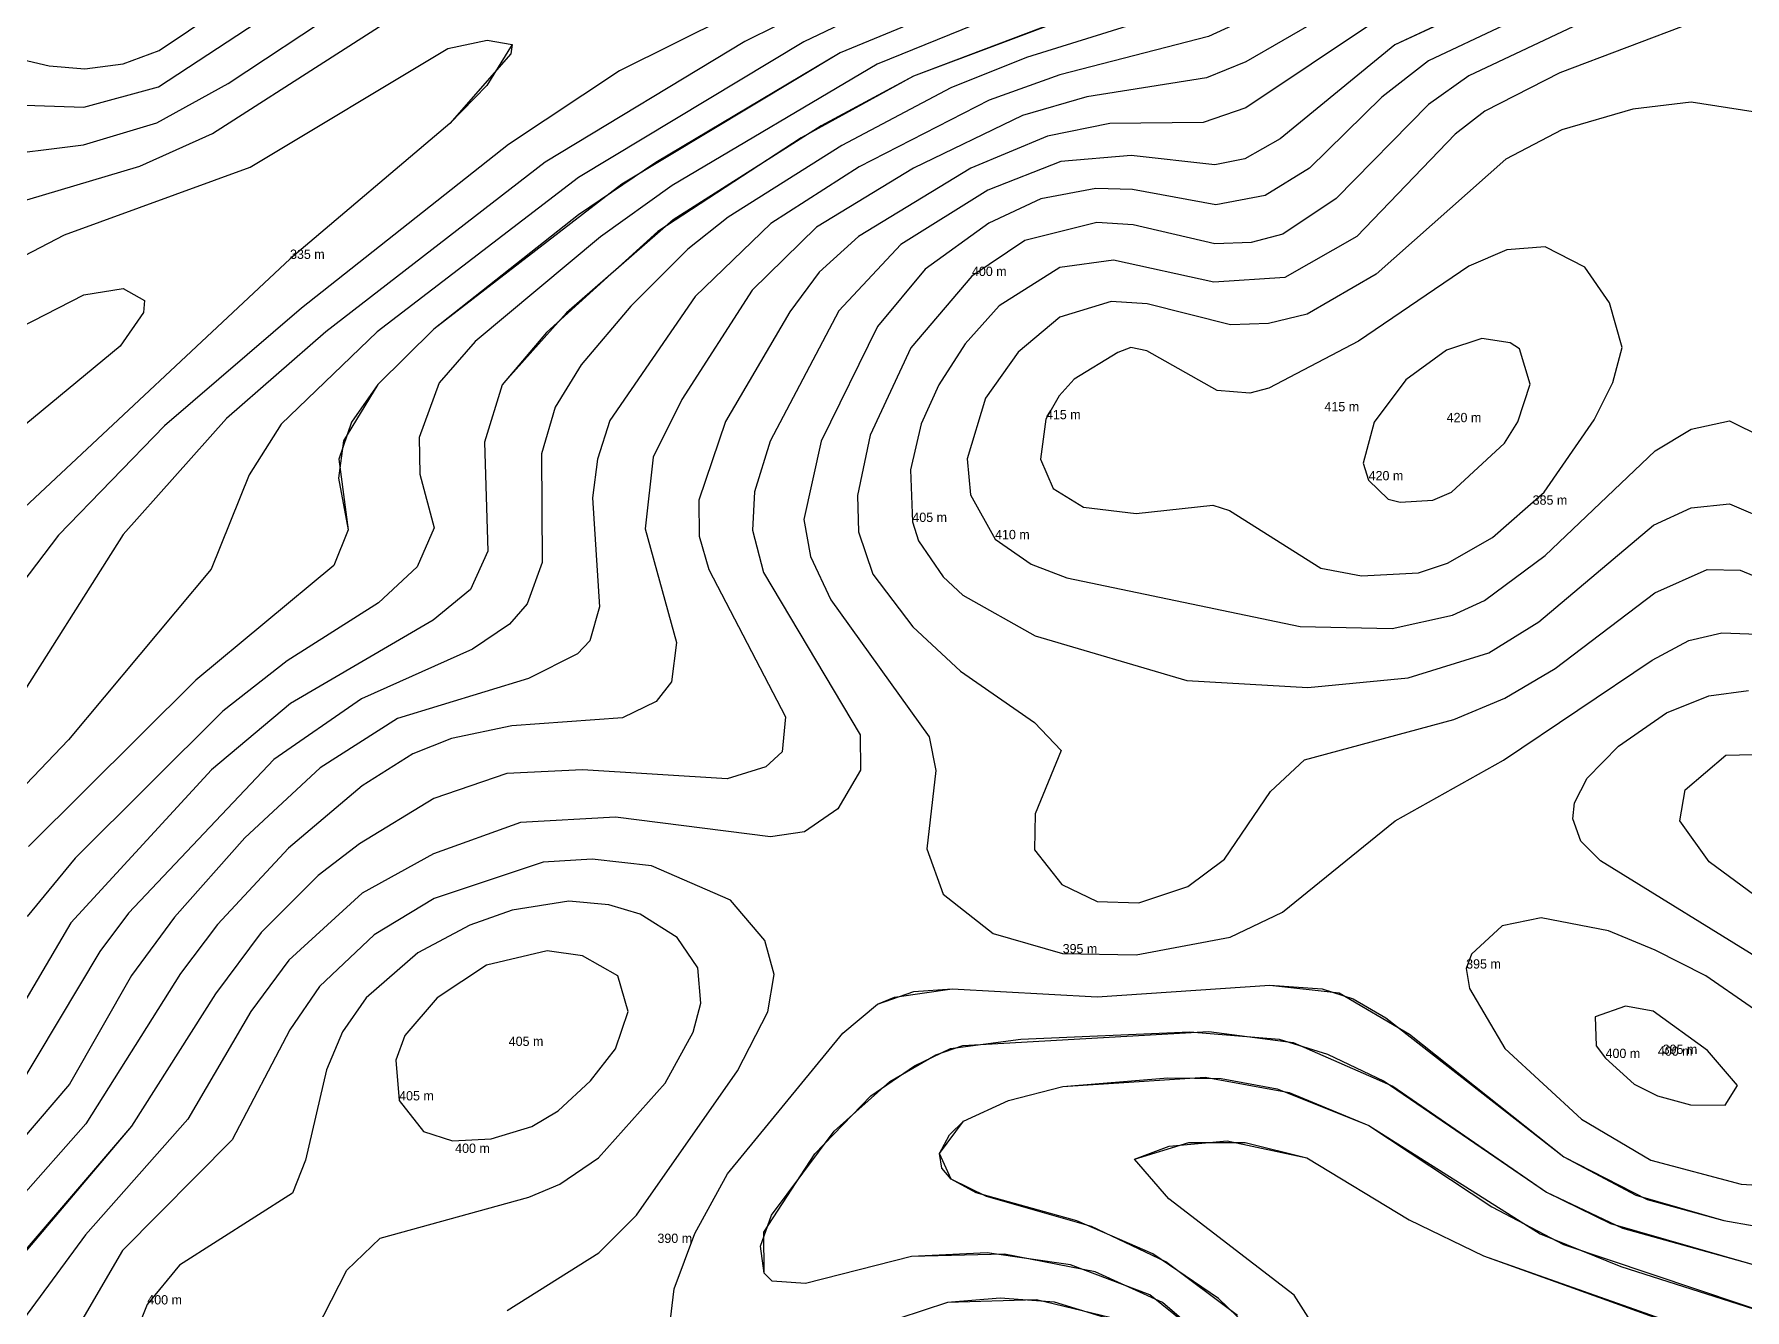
# Model space of a CAD drawing. Extents: x 104.5102 to 104.5281, y 28.4555 to 28.4663.
# Drawn here: x 104.514462 to 104.518291, y 28.45722 to 28.460076 of the extents above; entities that cross this region are included whole.
import ezdxf

# ---------------------------------------------------------------- set-up
doc = ezdxf.new("R2010")
doc.units = 0
doc.header["$MEASUREMENT"] = 0
for name, color, linetype in [('Contour_Line_Intermediate', 7, 'Continuous'), ('Contour_Line_Major', 7, 'Continuous'), ('Contour_Line_Minor', 7, 'Continuous'), ('FeatureAttribs', 7, 'Continuous'), ('Iso-height_Area', 7, 'Continuous')]:
    doc.layers.add(name, color=color, linetype=linetype)

# ---------------------------------------------------------------- blocks, each defined once
blk = doc.blocks.new('FEATURE')

msp = doc.modelspace()

# ---------------------------------------------------------------- linework, layer by layer
at = {"layer": 'Contour_Line_Intermediate', "color": 36, "true_color": 0x804000}
for points in [[(104.517672, 28.4603387, 375), (104.5170907, 28.4600711, 375), (104.5167577, 28.4599858, 375), (104.5165995, 28.4599288, 375), (104.5163091, 28.4597791, 375), (104.516111, 28.4596528, 375), (104.5159417, 28.459489, 375), (104.5157509, 28.4592116, 375), (104.515723, 28.4591252, 375), (104.5157122, 28.459038, 375), (104.5157279, 28.4587941, 375), (104.5157058, 28.4587181, 375), (104.5156787, 28.4586892, 375), (104.5155684, 28.4586338, 375), (104.5152752, 28.4585445, 375), (104.5151025, 28.4584338, 375), (104.5149336, 28.4582771, 375), (104.514776, 28.4580995, 375), (104.5146801, 28.4579689, 375), (104.5145411, 28.4577254, 375), (104.5142512, 28.4573863, 375)], [(104.5173464, 28.4571521, 375), (104.5172825, 28.4572527, 375), (104.5170019, 28.4574691, 375), (104.5169248, 28.4575578, 375), (104.5170024, 28.4575863, 375), (104.5171325, 28.4575986, 375), (104.5173106, 28.4575606, 375), (104.5175399, 28.457422, 375), (104.5177061, 28.4573408, 375), (104.5183064, 28.4571255, 375)]]:
    msp.add_polyline3d(points, dxfattribs=at)
at = {"layer": 'Contour_Line_Major', "color": 36, "true_color": 0x804000}
for points in [[(104.5142869, 28.4599226, 350), (104.5145737, 28.4599128, 350), (104.5147402, 28.4599587, 350), (104.5153575, 28.4603641, 350)], [(104.518297, 28.4602781, 400), (104.5176734, 28.4599832, 400), (104.5175829, 28.4599187, 400), (104.5173767, 28.4597083, 400), (104.5172574, 28.4596286, 400), (104.5171862, 28.4596101, 400), (104.5171046, 28.4596073, 400), (104.516922, 28.4596495, 400), (104.5168405, 28.4596546, 400), (104.5166793, 28.4596148, 400), (104.5165613, 28.459535, 400), (104.5164244, 28.4593741, 400), (104.5163333, 28.4591785, 400), (104.5163052, 28.4590436, 400), (104.5163074, 28.4589619, 400), (104.5163391, 28.4588671, 400), (104.5164287, 28.4587493, 400), (104.5165358, 28.4586505, 400), (104.5167011, 28.458535, 400), (104.5167606, 28.4584725, 400), (104.5167027, 28.4583309, 400), (104.5167016, 28.4582503, 400), (104.5167622, 28.4581728, 400), (104.5168414, 28.4581348, 400), (104.5169346, 28.4581315, 400), (104.5170444, 28.4581677, 400), (104.5171263, 28.458229, 400), (104.5172295, 28.4583808, 400), (104.5173057, 28.4584515, 400), (104.5176399, 28.458542, 400), (104.5177537, 28.4585899, 400), (104.5178665, 28.4586561, 400), (104.5180899, 28.4588258, 400), (104.5182073, 28.458878, 400), (104.5182808, 28.4588766, 400), (104.5183727, 28.4588386, 400)], [(104.5163464, 28.460136, 350), (104.5161846, 28.4600591, 350), (104.5156804, 28.4597552, 350), (104.5152296, 28.4594103, 350), (104.5150153, 28.4592036, 350), (104.5149436, 28.4590895, 350), (104.5148581, 28.4588788, 350), (104.5145391, 28.4584964, 350), (104.514301, 28.4582479, 350)], [(104.5159546, 28.4579066, 400), (104.5159474, 28.4579857, 400), (104.5159013, 28.4580541, 400), (104.5158184, 28.458106, 400), (104.5157484, 28.4581268, 400), (104.5156587, 28.4581351, 400), (104.5155323, 28.4581152, 400), (104.5154371, 28.4580814, 400), (104.5153213, 28.4580196, 400), (104.5152051, 28.4579191, 400), (104.5151525, 28.4578429, 400), (104.5151166, 28.4577576, 400), (104.5150698, 28.4575551, 400), (104.5150401, 28.4574811, 400), (104.5147875, 28.4573199, 400), (104.5147154, 28.4572322, 400), (104.514683, 28.4571522, 400)], [(104.5150764, 28.4571414, 400), (104.5151619, 28.4573093, 400), (104.5152366, 28.4573805, 400), (104.5155696, 28.4574722, 400), (104.515639, 28.4575019, 400), (104.5157256, 28.4575606, 400), (104.5158745, 28.4577279, 400), (104.5159372, 28.4578417, 400), (104.5159546, 28.4579066, 400)], [(104.5182749, 28.4577228, 400), (104.5182075, 28.4578009, 400), (104.5180863, 28.4578887, 400), (104.5180245, 28.4579, 400), (104.5179566, 28.4578766, 400), (104.5179582, 28.4578115, 400), (104.5179795, 28.457784, 400), (104.5180434, 28.4577255, 400), (104.5180956, 28.4576992, 400), (104.5181699, 28.4576792, 400), (104.5182472, 28.4576782, 400), (104.5182749, 28.4577228, 400)]]:
    msp.add_polyline3d(points, dxfattribs=at)
at = {"layer": 'Contour_Line_Minor', "color": 36, "true_color": 0x804000}
for points in [[(104.5142756, 28.460057, 355), (104.5144961, 28.4600053, 355), (104.5145759, 28.4599991, 355), (104.5146616, 28.4600098, 355), (104.5147417, 28.4600402, 355), (104.5153264, 28.4604326, 355), (104.5162674, 28.4609708, 355), (104.5165121, 28.461065, 355), (104.5169318, 28.4611582, 355), (104.5175056, 28.4614317, 355), (104.517841, 28.4616241, 355), (104.5184922, 28.4620819, 355), (104.5190388, 28.4624188, 355), (104.5197371, 28.4627568, 355), (104.5199047, 28.4628107, 355), (104.5201405, 28.4628506, 355), (104.5202301, 28.4628828, 355), (104.5205623, 28.4630932, 355), (104.5207729, 28.463246, 355), (104.5208944, 28.4633108, 355), (104.5219723, 28.4637242, 355)], [(104.5173391, 28.4604773, 355), (104.5162665, 28.4600348, 355), (104.5157776, 28.4597403, 355), (104.515357, 28.459416, 355), (104.5152314, 28.4592922, 355), (104.5151549, 28.4591661, 355), (104.5151435, 28.459082, 355), (104.5151649, 28.4589665, 355), (104.5151326, 28.4588866, 355), (104.5148241, 28.4586304, 355), (104.5144496, 28.4582577, 355)], [(104.5174233, 28.4604457, 360), (104.5163492, 28.4600093, 360), (104.51589, 28.4597375, 360), (104.5157299, 28.4596226, 360), (104.5154495, 28.459388, 360), (104.515369, 28.4592955, 360), (104.515324, 28.4591735, 360), (104.5153256, 28.4590915, 360), (104.5153578, 28.458971, 360), (104.5153198, 28.4588835, 360), (104.5152327, 28.4588034, 360), (104.5150282, 28.4586731, 360), (104.5148842, 28.4585604, 360), (104.514554, 28.4582315, 360), (104.5144464, 28.4581009, 360)], [(104.514356, 28.4598017, 345), (104.5145727, 28.4598287, 345), (104.5147365, 28.4598782, 345), (104.5148967, 28.4599664, 345), (104.5153936, 28.4602952, 345)], [(104.5162635, 28.4602389, 340), (104.5157727, 28.4599946, 340), (104.5155238, 28.4598298, 340), (104.5150605, 28.4594627, 340), (104.5147536, 28.4591997, 340), (104.5145164, 28.4589547, 340), (104.5139018, 28.4581447, 340)], [(104.5170877, 28.4602317, 365), (104.5164302, 28.4599823, 365), (104.516224, 28.459871, 365), (104.5158927, 28.459661, 365), (104.5156541, 28.4594525, 365), (104.5155097, 28.4592911, 365), (104.5154702, 28.4591627, 365), (104.5154774, 28.4589189, 365), (104.5154385, 28.4588332, 365), (104.5153553, 28.4587646, 365), (104.5150357, 28.4585779, 365), (104.5148591, 28.4584292, 365), (104.5145441, 28.4580864, 365), (104.514358, 28.4577702, 365)], [(104.5178685, 28.4602215, 390), (104.5175077, 28.4600525, 390), (104.5172509, 28.4598418, 390), (104.5171723, 28.4597975, 390), (104.5171046, 28.4597838, 390), (104.516918, 28.4598045, 390), (104.5167602, 28.4597911, 390), (104.5165967, 28.4597269, 390), (104.5164024, 28.4596054, 390), (104.5162634, 28.4594571, 390), (104.5161097, 28.4591649, 390), (104.5160746, 28.4590519, 390), (104.51607, 28.4589662, 390), (104.5160947, 28.4588709, 390), (104.5163111, 28.458508, 390), (104.5163121, 28.4584286, 390), (104.5162607, 28.4583419, 390), (104.5161868, 28.4582907, 390), (104.5161104, 28.4582794, 390), (104.5157634, 28.4583236, 390), (104.515551, 28.4583113, 390), (104.5153562, 28.4582415, 390), (104.5151965, 28.4581532, 390), (104.5150324, 28.4580029, 390), (104.5149473, 28.4578884, 390), (104.5148059, 28.4576473, 390), (104.5145768, 28.4573883, 390), (104.5144012, 28.4571483, 390)], [(104.5162703, 28.460168, 345), (104.516053, 28.46006, 345), (104.5156062, 28.4597901, 345), (104.5151151, 28.45941, 345), (104.514893, 28.4592157, 345), (104.5146617, 28.4589559, 345), (104.5144057, 28.4585517, 345)], [(104.5144108, 28.4596949, 340), (104.5146987, 28.4597811, 340), (104.5148616, 28.4598543, 340), (104.5153971, 28.4601979, 340)], [(104.5179189, 28.4601761, 395), (104.5175829, 28.4600168, 395), (104.5174788, 28.4599355, 395), (104.5173168, 28.4597766, 395), (104.5172177, 28.4597156, 395), (104.517107, 28.4596946, 395), (104.5169207, 28.4597285, 395), (104.5168382, 28.4597313, 395), (104.5167151, 28.4597075, 395), (104.5165992, 28.4596532, 395), (104.5164565, 28.4595506, 395), (104.5163499, 28.4594216, 395), (104.5162236, 28.459165, 395), (104.5161851, 28.4589901, 395), (104.5161996, 28.4589069, 395), (104.5162457, 28.4588102, 395), (104.5164654, 28.4585032, 395), (104.5164803, 28.4584281, 395), (104.51646, 28.4582525, 395), (104.5164967, 28.4581512, 395), (104.5166091, 28.458063, 395), (104.5167643, 28.4580184, 395), (104.5169287, 28.4580147, 395), (104.5171393, 28.4580544, 395), (104.5172565, 28.4581107, 395), (104.5175083, 28.4583154, 395), (104.5177507, 28.4584508, 395), (104.5180838, 28.4586751, 395), (104.5181657, 28.4587189, 395), (104.5182398, 28.4587362, 395), (104.51832, 28.4587334, 395)], [(104.5174229, 28.4601585, 380), (104.5171741, 28.4600145, 380), (104.5170861, 28.4599784, 380), (104.5168186, 28.4599359, 380), (104.5166746, 28.4598945, 380), (104.5164307, 28.4597765, 380), (104.5162134, 28.459644, 380), (104.5160694, 28.4595033, 380), (104.5159118, 28.4592584, 380), (104.5158474, 28.4591296, 380), (104.51583, 28.458969, 380), (104.5158999, 28.4587143, 380), (104.5158886, 28.4586266, 380), (104.5158547, 28.4585821, 380), (104.5157791, 28.4585458, 380), (104.5155316, 28.4585277, 380), (104.5153961, 28.4584993, 380), (104.5153095, 28.4584654, 380), (104.5151961, 28.4583935, 380), (104.5150317, 28.4582541, 380), (104.5148723, 28.458083, 380), (104.5147897, 28.4579735, 380), (104.5145778, 28.4576367, 380), (104.5142742, 28.4572935, 380)], [(104.5170433, 28.4601365, 370), (104.5166832, 28.460024, 370), (104.516514, 28.4599566, 370), (104.5162697, 28.4598273, 370), (104.5160158, 28.4596667, 370), (104.515925, 28.4595951, 370), (104.5157978, 28.4594677, 370), (104.5156868, 28.4593359, 370), (104.515628, 28.4592414, 370), (104.5155975, 28.4591368, 370), (104.5155994, 28.4588938, 370), (104.515566, 28.4588009, 370), (104.5155263, 28.4587552, 370), (104.5154436, 28.4586995, 370), (104.515195, 28.4585882, 370), (104.5149989, 28.4584526, 370), (104.5146731, 28.4581084, 370), (104.514609, 28.4580224, 370), (104.5144228, 28.4577103, 370)], [(104.5174668, 28.4601073, 385), (104.5171745, 28.4599112, 385), (104.5170787, 28.4598788, 385), (104.5168702, 28.4598764, 385), (104.5167302, 28.4598479, 385), (104.5165591, 28.4597766, 385), (104.5163075, 28.4596232, 385), (104.516219, 28.4595437, 385), (104.5161537, 28.4594545, 385), (104.5160096, 28.4592091, 385), (104.5159497, 28.4590331, 385), (104.5159508, 28.4589523, 385), (104.5159722, 28.4588776, 385), (104.516144, 28.458548, 385), (104.5161367, 28.4584699, 385), (104.5161002, 28.4584359, 385), (104.5160131, 28.4584088, 385), (104.5156895, 28.458429, 385), (104.5155205, 28.4584213, 385), (104.515357, 28.4583654, 385), (104.5151906, 28.4582636, 385), (104.5150981, 28.4581929, 385), (104.5149703, 28.4580653, 385), (104.5148681, 28.4579279, 385), (104.5146801, 28.4576317, 385), (104.5143292, 28.4572234, 385)], [(104.5181774, 28.4601031, 405), (104.5178773, 28.4599897, 405), (104.5177092, 28.4599044, 405), (104.5176431, 28.4598529, 405), (104.5174225, 28.4596235, 405), (104.5172614, 28.459532, 405), (104.5171026, 28.4595213, 405), (104.5168784, 28.4595701, 405), (104.5167577, 28.4595542, 405), (104.5166224, 28.4594685, 405), (104.5165459, 28.4593834, 405), (104.5164869, 28.4592913, 405), (104.5164479, 28.4592039, 405), (104.5164237, 28.4591008, 405), (104.5164279, 28.4589843, 405), (104.5164418, 28.4589423, 405), (104.5164965, 28.4588611, 405), (104.5165407, 28.4588206, 405), (104.5167026, 28.458729, 405), (104.517042, 28.4586295, 405), (104.5173132, 28.4586137, 405), (104.5175375, 28.458635, 405), (104.5177179, 28.4586915, 405), (104.5178305, 28.458761, 405), (104.5180868, 28.4589773, 405), (104.5181711, 28.4590159, 405), (104.518257, 28.4590248, 405), (104.518355, 28.4589832, 405)], [(104.5143671, 28.4595431, 335), (104.5145302, 28.4596274, 335), (104.5149455, 28.4597787, 335), (104.5153879, 28.4600443, 335), (104.5154761, 28.4600631, 335), (104.5155324, 28.460053, 335), (104.5154753, 28.4599615, 335), (104.5153926, 28.4598761, 335), (104.5150349, 28.4595733, 335), (104.5144402, 28.4590169, 335)], [(104.5184823, 28.4598756, 410), (104.5181713, 28.4599241, 410), (104.5180409, 28.4599089, 410), (104.5178817, 28.459862, 410), (104.517756, 28.4597967, 410), (104.5174657, 28.4595389, 410), (104.5173117, 28.4594493, 410), (104.5172252, 28.4594285, 410), (104.5171402, 28.459426, 410), (104.5169537, 28.4594729, 410), (104.5168732, 28.4594776, 410), (104.5167578, 28.4594427, 410), (104.5166647, 28.4593648, 410), (104.5165915, 28.4592615, 410), (104.5165506, 28.4591253, 410), (104.5165583, 28.459045, 410), (104.516613, 28.4589457, 410), (104.5166937, 28.4588896, 410), (104.5167734, 28.4588593, 410), (104.5172956, 28.4587499, 410), (104.5175017, 28.4587458, 410), (104.5176372, 28.4587759, 410), (104.5177086, 28.4588082, 410), (104.5178446, 28.4589089, 410), (104.5180906, 28.4591434, 410), (104.5181712, 28.459192, 410), (104.5182567, 28.4592104, 410), (104.5183305, 28.4591739, 410)], [(104.5180166, 28.4593751, 415), (104.5179881, 28.4594747, 415), (104.5179331, 28.4595548, 415), (104.517844, 28.4596004, 415), (104.5177585, 28.4595935, 415), (104.5176738, 28.4595571, 415), (104.5174263, 28.4593894, 415), (104.517226, 28.4592837, 415), (104.5171834, 28.4592725, 415), (104.5171099, 28.4592786, 415), (104.5169528, 28.4593678, 415), (104.5169171, 28.4593749, 415), (104.5168875, 28.4593638, 415), (104.51679, 28.4593042, 415), (104.5167562, 28.4592666, 415), (104.516727, 28.4592144, 415), (104.5167145, 28.4591247, 415), (104.5167428, 28.4590594, 415), (104.5168112, 28.4590177, 415), (104.5169285, 28.4590034, 415), (104.5171001, 28.459022, 415), (104.5171377, 28.4590102, 415), (104.5173424, 28.458881, 415), (104.517433, 28.4588639, 415), (104.5175606, 28.4588705, 415), (104.5176255, 28.4588921, 415), (104.5177264, 28.4589497, 415), (104.5178418, 28.4590513, 415), (104.5179541, 28.459213, 415), (104.5179957, 28.4592963, 415), (104.5180166, 28.4593751, 415)], [(104.5144021, 28.4594048, 330), (104.5145732, 28.4594932, 330), (104.5146615, 28.4595067, 330), (104.5147094, 28.45948, 330), (104.5147071, 28.459453, 330), (104.5146549, 28.4593781, 330), (104.5143824, 28.4591536, 330)], [(104.5178105, 28.4592925, 420), (104.5177869, 28.459372, 420), (104.517766, 28.4593854, 420), (104.5177028, 28.4593951, 420), (104.5176236, 28.4593689, 420), (104.5175328, 28.4593022, 420), (104.5174614, 28.4592081, 420), (104.5174371, 28.4591161, 420), (104.5174492, 28.4590776, 420), (104.5174927, 28.4590355, 420), (104.5175195, 28.4590285, 420), (104.5175928, 28.4590332, 420), (104.517635, 28.4590512, 420), (104.5177533, 28.4591609, 420), (104.5177832, 28.4592084, 420), (104.5178105, 28.4592925, 420)], [(104.5183521, 28.4579881, 390), (104.5179679, 28.4582258, 390), (104.5179245, 28.4582693, 390), (104.5179062, 28.4583198, 390), (104.5179101, 28.4583557, 390), (104.5179387, 28.4584109, 390), (104.5180088, 28.4584823, 390), (104.5181158, 28.4585572, 390), (104.5182109, 28.4585951, 390), (104.5182994, 28.458607, 390)], [(104.5188552, 28.4577485, 385), (104.5182112, 28.4582231, 385), (104.5181459, 28.4583153, 385), (104.5181574, 28.4583842, 385), (104.5182489, 28.4584621, 385), (104.5183705, 28.4584652, 385)], [(104.5161188, 28.4579707, 395), (104.5160977, 28.4580474, 395), (104.5160209, 28.4581377, 395), (104.5158442, 28.4582141, 395), (104.5157111, 28.4582292, 395), (104.5156015, 28.4582224, 395), (104.5153574, 28.4581413, 395), (104.5152234, 28.4580598, 395), (104.5151006, 28.4579438, 395), (104.5150342, 28.4578474, 395), (104.5149057, 28.4576008, 395), (104.5146598, 28.4573533, 395), (104.5145582, 28.4571788, 395)], [(104.5186889, 28.4575576, 395), (104.51863, 28.4576425, 395), (104.5184024, 28.4578307, 395), (104.5182037, 28.4579682, 395), (104.5180909, 28.4580256, 395), (104.5179861, 28.4580685, 395), (104.5178357, 28.4580976, 395), (104.5177478, 28.45808, 395), (104.5176794, 28.4580165, 395), (104.5176675, 28.4579843, 395), (104.5176746, 28.45794, 395), (104.5177537, 28.4578056, 395), (104.517926, 28.4576468, 395), (104.5180807, 28.4575556, 395), (104.5182827, 28.4575014, 395), (104.5184867, 28.4574889, 395), (104.5186168, 28.4575088, 395), (104.5186889, 28.4575576, 395)], [(104.5157917, 28.4578881, 405), (104.5157685, 28.4579683, 405), (104.5156892, 28.4580127, 405), (104.5156105, 28.4580237, 405), (104.515475, 28.4579921, 405), (104.515364, 28.4579186, 405), (104.5152922, 28.4578347, 405), (104.5152715, 28.4577793, 405), (104.5152791, 28.4576891, 405), (104.515334, 28.4576196, 405), (104.5153987, 28.4575983, 405), (104.5154848, 28.457603, 405), (104.5155759, 28.4576309, 405), (104.5156352, 28.4576659, 405), (104.5157072, 28.4577329, 405), (104.5157632, 28.4578044, 405), (104.5157917, 28.4578881, 405)], [(104.5155207, 28.4572188, 395), (104.5157259, 28.4573482, 395), (104.5158101, 28.4574322, 395), (104.5160365, 28.4577554, 395), (104.5161047, 28.4578876, 395), (104.5161188, 28.4579707, 395)], [(104.5158842, 28.4571801, 390), (104.515895, 28.4572674, 390), (104.5159411, 28.4573912, 390), (104.516014, 28.4575248, 390), (104.5162725, 28.4578396, 390), (104.5163496, 28.4579046, 390), (104.5163881, 28.4579206, 390), (104.5165169, 28.4579391, 390), (104.5168414, 28.457921, 390), (104.5172277, 28.4579468, 390), (104.5173449, 28.4579386, 390), (104.5174149, 28.4579168, 390), (104.5174879, 28.4578743, 390), (104.5178861, 28.4575626, 390), (104.5180726, 28.4574676, 390), (104.5182446, 28.4574202, 390), (104.5185839, 28.4573608, 390)], [(104.5170938, 28.4571457, 385), (104.5169876, 28.4572366, 385), (104.5168374, 28.4573055, 385), (104.516634, 28.4573448, 385), (104.5164256, 28.4573399, 385), (104.5161885, 28.4572795, 385), (104.5161138, 28.4572847, 385), (104.516096, 28.457302, 385), (104.5160953, 28.4573944, 385), (104.5162095, 28.4575698, 385), (104.5163349, 28.4576996, 385), (104.5164327, 28.4577669, 385), (104.5165136, 28.4578051, 385), (104.5166708, 28.4578266, 385), (104.5170488, 28.4578425, 385), (104.5172491, 28.4578265, 385), (104.5173569, 28.4577926, 385), (104.5174838, 28.457732, 385), (104.5178472, 28.457484, 385), (104.5180178, 28.4574028, 385), (104.5183938, 28.4572982, 385)], [(104.5171555, 28.4572076, 380), (104.5169954, 28.4573279, 380), (104.5168289, 28.4574071, 380), (104.5165939, 28.4574738, 380), (104.5165145, 28.4575127, 380), (104.5164886, 28.4575699, 380), (104.5165108, 28.4576122, 380), (104.516542, 28.4576424, 380), (104.5166429, 28.4576887, 380), (104.5167649, 28.4577199, 380), (104.5169999, 28.4577398, 380), (104.5171189, 28.4577385, 380), (104.5172442, 28.4577152, 380), (104.5174498, 28.457633, 380), (104.5178333, 28.4573903, 380), (104.5180134, 28.4573171, 380), (104.5183806, 28.4571997, 380)], [(104.5168917, 28.4571976, 390), (104.5167056, 28.4572424, 390), (104.5165067, 28.4572364, 390), (104.5163974, 28.4572011, 390)]]:
    msp.add_polyline3d(points, dxfattribs=at)
at = {"layer": 'Iso-height_Area', "color": 3, "true_color": 0x07fe00}
for points in [[(104.5142756, 28.460057, 355), (104.5144961, 28.4600053, 355), (104.5145759, 28.4599991, 355), (104.5146616, 28.4600098, 355), (104.5147417, 28.4600402, 355), (104.5153264, 28.4604326, 355), (104.5162674, 28.4609708, 355), (104.5165121, 28.461065, 355), (104.5169318, 28.4611582, 355), (104.5175056, 28.4614317, 355), (104.517841, 28.4616241, 355), (104.5184922, 28.4620819, 355), (104.5190388, 28.4624188, 355), (104.5197371, 28.4627568, 355), (104.5199047, 28.4628107, 355), (104.5201405, 28.4628506, 355), (104.5202301, 28.4628828, 355), (104.5205623, 28.4630932, 355), (104.5207729, 28.463246, 355), (104.5208944, 28.4633108, 355), (104.5219723, 28.4637242, 355)], [(104.5173391, 28.4604773, 355), (104.5162665, 28.4600348, 355), (104.5158536, 28.4597891, 355), (104.5156809, 28.4596723, 355), (104.515357, 28.459416, 355), (104.5152314, 28.4592922, 355), (104.5151728, 28.4592076, 355), (104.5151445, 28.4591249, 355), (104.5151649, 28.4589665, 355), (104.5151326, 28.4588866, 355), (104.5148241, 28.4586304, 355), (104.5144496, 28.4582577, 355)]]:
    msp.add_polyline3d(points, dxfattribs=at)
at = {"layer": 'Iso-height_Area', "color": 80, "true_color": 0x22fe00}
msp.add_polyline3d([(104.5174233, 28.4604457, 360), (104.5163492, 28.4600093, 360), (104.51589, 28.4597375, 360), (104.5157299, 28.4596226, 360), (104.5154495, 28.459388, 360), (104.515369, 28.4592955, 360), (104.515324, 28.4591735, 360), (104.5153256, 28.4590915, 360), (104.5153578, 28.458971, 360), (104.5153198, 28.4588835, 360), (104.5152327, 28.4588034, 360), (104.5150282, 28.4586731, 360), (104.5148842, 28.4585604, 360), (104.514554, 28.4582315, 360), (104.5144464, 28.4581009, 360)], dxfattribs=at)
at = {"layer": 'Iso-height_Area', "color": 100, "true_color": 0x00fe23}
for points in [[(104.5142869, 28.4599226, 350), (104.5145737, 28.4599128, 350), (104.5147402, 28.4599587, 350), (104.5153575, 28.4603641, 350)], [(104.5163464, 28.460136, 350), (104.5161846, 28.4600591, 350), (104.5156804, 28.4597552, 350), (104.5152296, 28.4594103, 350), (104.5150153, 28.4592036, 350), (104.5149436, 28.4590895, 350), (104.5148581, 28.4588788, 350), (104.5145391, 28.4584964, 350), (104.514301, 28.4582479, 350)]]:
    msp.add_polyline3d(points, dxfattribs=at)
at = {"layer": 'Iso-height_Area', "color": 70, "true_color": 0x72fe00}
for points in [[(104.517672, 28.4603387, 375), (104.5170907, 28.4600711, 375), (104.5167577, 28.4599858, 375), (104.5165995, 28.4599288, 375), (104.5163091, 28.4597791, 375), (104.516111, 28.4596528, 375), (104.5159417, 28.459489, 375), (104.5157509, 28.4592116, 375), (104.515723, 28.4591252, 375), (104.5157122, 28.459038, 375), (104.5157279, 28.4587941, 375), (104.5157058, 28.4587181, 375), (104.5156787, 28.4586892, 375), (104.5155684, 28.4586338, 375), (104.5152752, 28.4585445, 375), (104.5151025, 28.4584338, 375), (104.5149336, 28.4582771, 375), (104.514776, 28.4580995, 375), (104.5146801, 28.4579689, 375), (104.5145411, 28.4577254, 375), (104.5142512, 28.4573863, 375)], [(104.5173464, 28.4571521, 375), (104.5172825, 28.4572527, 375), (104.5170019, 28.4574691, 375), (104.5169248, 28.4575578, 375), (104.5170467, 28.4575947, 375), (104.517173, 28.4575951, 375), (104.5173106, 28.4575606, 375), (104.5175399, 28.457422, 375), (104.5177061, 28.4573408, 375), (104.5182784, 28.4571391, 375)]]:
    msp.add_polyline3d(points, dxfattribs=at)
at = {"layer": 'Iso-height_Area', "color": 100, "true_color": 0x00fe58}
for points in [[(104.514356, 28.4598017, 345), (104.5145727, 28.4598287, 345), (104.5147365, 28.4598782, 345), (104.5148967, 28.4599664, 345), (104.5153936, 28.4602952, 345)], [(104.5162703, 28.460168, 345), (104.516053, 28.46006, 345), (104.5156062, 28.4597901, 345), (104.5151151, 28.45941, 345), (104.514893, 28.4592157, 345), (104.5146617, 28.4589559, 345), (104.5144057, 28.4585517, 345)]]:
    msp.add_polyline3d(points, dxfattribs=at)
at = {"layer": 'Iso-height_Area', "color": 2, "true_color": 0xf8fe00}
for points in [[(104.518297, 28.4602781, 400), (104.5176734, 28.4599832, 400), (104.5175829, 28.4599187, 400), (104.5173767, 28.4597083, 400), (104.5172574, 28.4596286, 400), (104.5171862, 28.4596101, 400), (104.5171046, 28.4596073, 400), (104.516922, 28.4596495, 400), (104.5168405, 28.4596546, 400), (104.5166793, 28.4596148, 400), (104.5165613, 28.459535, 400), (104.5164244, 28.4593741, 400), (104.5163333, 28.4591785, 400), (104.5163052, 28.4590436, 400), (104.5163074, 28.4589619, 400), (104.5163391, 28.4588671, 400), (104.5164287, 28.4587493, 400), (104.5165358, 28.4586505, 400), (104.5167011, 28.458535, 400), (104.5167606, 28.4584725, 400), (104.5167027, 28.4583309, 400), (104.5167016, 28.4582503, 400), (104.5167622, 28.4581728, 400), (104.5168414, 28.4581348, 400), (104.5169346, 28.4581315, 400), (104.5170444, 28.4581677, 400), (104.5171263, 28.458229, 400), (104.5172295, 28.4583808, 400), (104.5173057, 28.4584515, 400), (104.5176399, 28.458542, 400), (104.5177537, 28.4585899, 400), (104.5178665, 28.4586561, 400), (104.5180899, 28.4588258, 400), (104.5182073, 28.458878, 400), (104.5182808, 28.4588766, 400), (104.5183727, 28.4588386, 400)], [(104.5150764, 28.4571414, 400), (104.5151619, 28.4573093, 400), (104.5152366, 28.4573805, 400), (104.5155696, 28.4574722, 400), (104.515639, 28.4575019, 400), (104.5157256, 28.4575606, 400), (104.5158745, 28.4577279, 400), (104.5159372, 28.4578417, 400), (104.5159546, 28.4579066, 400), (104.5159546, 28.4579066, 400), (104.5159474, 28.4579857, 400), (104.5159013, 28.4580541, 400), (104.5158184, 28.458106, 400), (104.5157484, 28.4581268, 400), (104.5156587, 28.4581351, 400), (104.5155323, 28.4581152, 400), (104.5154371, 28.4580814, 400), (104.5153213, 28.4580196, 400), (104.5152051, 28.4579191, 400), (104.5151525, 28.4578429, 400), (104.5151166, 28.4577576, 400), (104.5150698, 28.4575551, 400), (104.5150401, 28.4574811, 400), (104.5147875, 28.4573199, 400), (104.5147154, 28.4572322, 400), (104.514683, 28.4571522, 400)]]:
    msp.add_polyline3d(points, dxfattribs=at)
at = {"layer": 'Iso-height_Area', "color": 110, "true_color": 0x00fe8e}
for points in [[(104.5162635, 28.4602389, 340), (104.5157727, 28.4599946, 340), (104.5155238, 28.4598298, 340), (104.5150605, 28.4594627, 340), (104.5147536, 28.4591997, 340), (104.5145164, 28.4589547, 340), (104.5139018, 28.4581447, 340)], [(104.5144108, 28.4596949, 340), (104.5146987, 28.4597811, 340), (104.5148616, 28.4598543, 340), (104.5153971, 28.4601979, 340)]]:
    msp.add_polyline3d(points, dxfattribs=at)
at = {"layer": 'Iso-height_Area', "color": 80, "true_color": 0x3dfe00}
msp.add_polyline3d([(104.5170102, 28.4602005, 365), (104.5164302, 28.4599823, 365), (104.5161793, 28.4598441, 365), (104.5158578, 28.4596345, 365), (104.5156093, 28.4594086, 365), (104.5155097, 28.4592911, 365), (104.5154702, 28.4591627, 365), (104.5154774, 28.4589189, 365), (104.5154385, 28.4588332, 365), (104.5153553, 28.4587646, 365), (104.5150357, 28.4585779, 365), (104.5148591, 28.4584292, 365), (104.5145441, 28.4580864, 365), (104.514358, 28.4577702, 365)], dxfattribs=at)
at = {"layer": 'Iso-height_Area', "color": 60, "true_color": 0xc2fe00}
for points in [[(104.5178362, 28.4602045, 390), (104.5175077, 28.4600525, 390), (104.5172509, 28.4598418, 390), (104.5171723, 28.4597975, 390), (104.5171046, 28.4597838, 390), (104.516918, 28.4598045, 390), (104.5167602, 28.4597911, 390), (104.5165967, 28.4597269, 390), (104.5164024, 28.4596054, 390), (104.5162634, 28.4594571, 390), (104.5161097, 28.4591649, 390), (104.5160746, 28.4590519, 390), (104.51607, 28.4589662, 390), (104.5160947, 28.4588709, 390), (104.5163111, 28.458508, 390), (104.5163121, 28.4584286, 390), (104.5162607, 28.4583419, 390), (104.5161868, 28.4582907, 390), (104.5161104, 28.4582794, 390), (104.5157634, 28.4583236, 390), (104.515551, 28.4583113, 390), (104.5153562, 28.4582415, 390), (104.5151965, 28.4581532, 390), (104.5150324, 28.4580029, 390), (104.5149473, 28.4578884, 390), (104.5148059, 28.4576473, 390), (104.5145768, 28.4573883, 390), (104.5144012, 28.4571483, 390)], [(104.5183521, 28.4579881, 390), (104.5179679, 28.4582258, 390), (104.5179245, 28.4582693, 390), (104.5179062, 28.4583198, 390), (104.5179101, 28.4583557, 390), (104.5179387, 28.4584109, 390), (104.5180088, 28.4584823, 390), (104.5181158, 28.4585572, 390), (104.5182109, 28.4585951, 390), (104.5182994, 28.458607, 390)], [(104.5158842, 28.4571801, 390), (104.515895, 28.4572674, 390), (104.5159411, 28.4573912, 390), (104.516014, 28.4575248, 390), (104.5162725, 28.4578396, 390), (104.5163496, 28.4579046, 390), (104.516431, 28.4579329, 390), (104.5165169, 28.4579391, 390), (104.5168414, 28.457921, 390), (104.5172277, 28.4579468, 390), (104.5173831, 28.45793, 390), (104.5175403, 28.4578372, 390), (104.5178861, 28.4575626, 390), (104.5180476, 28.4574771, 390), (104.5182446, 28.4574202, 390), (104.5185839, 28.4573608, 390)], [(104.5169235, 28.4571831, 390), (104.5167462, 28.4572375, 390), (104.5166246, 28.4572465, 390), (104.5165067, 28.4572364, 390), (104.5163974, 28.4572011, 390)]]:
    msp.add_polyline3d(points, dxfattribs=at)
at = {"layer": 'Iso-height_Area', "color": 60, "true_color": 0xddfe00}
for points in [[(104.5179189, 28.4601761, 395), (104.5175829, 28.4600168, 395), (104.5174788, 28.4599355, 395), (104.5173168, 28.4597766, 395), (104.5172177, 28.4597156, 395), (104.517107, 28.4596946, 395), (104.5169207, 28.4597285, 395), (104.5168382, 28.4597313, 395), (104.5167151, 28.4597075, 395), (104.5165992, 28.4596532, 395), (104.5164565, 28.4595506, 395), (104.5163499, 28.4594216, 395), (104.5162236, 28.459165, 395), (104.5161851, 28.4589901, 395), (104.5161996, 28.4589069, 395), (104.5162457, 28.4588102, 395), (104.5164654, 28.4585032, 395), (104.5164803, 28.4584281, 395), (104.51646, 28.4582525, 395), (104.5164967, 28.4581512, 395), (104.5166091, 28.458063, 395), (104.5167643, 28.4580184, 395), (104.5169287, 28.4580147, 395), (104.5171393, 28.4580544, 395), (104.5172565, 28.4581107, 395), (104.5175083, 28.4583154, 395), (104.5177507, 28.4584508, 395), (104.5180838, 28.4586751, 395), (104.5181657, 28.4587189, 395), (104.5182398, 28.4587362, 395), (104.51832, 28.4587334, 395)], [(104.5155207, 28.4572188, 395), (104.5157259, 28.4573482, 395), (104.5158101, 28.4574322, 395), (104.5160365, 28.4577554, 395), (104.5161047, 28.4578876, 395), (104.5161188, 28.4579707, 395), (104.5161188, 28.4579707, 395), (104.5160977, 28.4580474, 395), (104.5160209, 28.4581377, 395), (104.5158442, 28.4582141, 395), (104.5157111, 28.4582292, 395), (104.5156015, 28.4582224, 395), (104.5153574, 28.4581413, 395), (104.5152234, 28.4580598, 395), (104.5151006, 28.4579438, 395), (104.5150342, 28.4578474, 395), (104.5149057, 28.4576008, 395), (104.5146598, 28.4573533, 395), (104.5145582, 28.4571788, 395)]]:
    msp.add_polyline3d(points, dxfattribs=at)
at = {"layer": 'Iso-height_Area', "color": 70, "true_color": 0x8dfe00}
for points in [[(104.5174229, 28.4601585, 380), (104.5171741, 28.4600145, 380), (104.5170861, 28.4599784, 380), (104.5168186, 28.4599359, 380), (104.5166746, 28.4598945, 380), (104.5164307, 28.4597765, 380), (104.5162134, 28.459644, 380), (104.5160694, 28.4595033, 380), (104.5159118, 28.4592584, 380), (104.5158474, 28.4591296, 380), (104.51583, 28.458969, 380), (104.5158999, 28.4587143, 380), (104.5158886, 28.4586266, 380), (104.5158547, 28.4585821, 380), (104.5157791, 28.4585458, 380), (104.5155316, 28.4585277, 380), (104.5153961, 28.4584993, 380), (104.5153095, 28.4584654, 380), (104.5151961, 28.4583935, 380), (104.5150317, 28.4582541, 380), (104.5148723, 28.458083, 380), (104.5147897, 28.4579735, 380), (104.5145778, 28.4576367, 380), (104.5142742, 28.4572935, 380)], [(104.5171958, 28.4571659, 380), (104.5171128, 28.4572458, 380), (104.5169665, 28.4573454, 380), (104.5167962, 28.4574196, 380), (104.516571, 28.4574821, 380), (104.5165145, 28.4575127, 380), (104.5164942, 28.4575376, 380), (104.5164886, 28.4575699, 380), (104.516542, 28.4576424, 380), (104.5166429, 28.4576887, 380), (104.5167649, 28.4577199, 380), (104.5170834, 28.4577408, 380), (104.517271, 28.4577071, 380), (104.5174498, 28.457633, 380), (104.5177246, 28.4574509, 380), (104.517885, 28.4573664, 380), (104.5183806, 28.4571997, 380)]]:
    msp.add_polyline3d(points, dxfattribs=at)
at = {"layer": 'Iso-height_Area', "color": 80, "true_color": 0x57fe00}
msp.add_polyline3d([(104.5170433, 28.4601365, 370), (104.5166832, 28.460024, 370), (104.516514, 28.4599566, 370), (104.5162697, 28.4598273, 370), (104.5160158, 28.4596667, 370), (104.515925, 28.4595951, 370), (104.5157978, 28.4594677, 370), (104.5156868, 28.4593359, 370), (104.515628, 28.4592414, 370), (104.5155975, 28.4591368, 370), (104.5155994, 28.4588938, 370), (104.515566, 28.4588009, 370), (104.5155263, 28.4587552, 370), (104.5154436, 28.4586995, 370), (104.515195, 28.4585882, 370), (104.5149989, 28.4584526, 370), (104.5146731, 28.4581084, 370), (104.514609, 28.4580224, 370), (104.5144228, 28.4577103, 370)], dxfattribs=at)
at = {"layer": 'Iso-height_Area', "color": 60, "true_color": 0xa8fe00}
for points in [[(104.5174668, 28.4601073, 385), (104.5171745, 28.4599112, 385), (104.5170787, 28.4598788, 385), (104.5168702, 28.4598764, 385), (104.5167302, 28.4598479, 385), (104.5165591, 28.4597766, 385), (104.5163075, 28.4596232, 385), (104.516219, 28.4595437, 385), (104.5161537, 28.4594545, 385), (104.5160096, 28.4592091, 385), (104.5159497, 28.4590331, 385), (104.5159508, 28.4589523, 385), (104.5159722, 28.4588776, 385), (104.516144, 28.458548, 385), (104.5161367, 28.4584699, 385), (104.5161002, 28.4584359, 385), (104.5160131, 28.4584088, 385), (104.5156895, 28.458429, 385), (104.5155205, 28.4584213, 385), (104.515357, 28.4583654, 385), (104.5151906, 28.4582636, 385), (104.5150981, 28.4581929, 385), (104.5149703, 28.4580653, 385), (104.5148681, 28.4579279, 385), (104.5146801, 28.4576317, 385), (104.5143692, 28.457264, 385)], [(104.5188552, 28.4577485, 385), (104.5182112, 28.4582231, 385), (104.5181459, 28.4583153, 385), (104.5181574, 28.4583842, 385), (104.5182489, 28.4584621, 385), (104.5183705, 28.4584652, 385)], [(104.5170938, 28.4571457, 385), (104.5169597, 28.4572537, 385), (104.516782, 28.4573209, 385), (104.5165951, 28.4573476, 385), (104.5164256, 28.4573399, 385), (104.5161885, 28.4572795, 385), (104.5161138, 28.4572847, 385), (104.516096, 28.457302, 385), (104.5160883, 28.4573626, 385), (104.5161127, 28.4574322, 385), (104.5162529, 28.4576203, 385), (104.5163777, 28.4577311, 385), (104.5164802, 28.4577912, 385), (104.516541, 28.4578118, 385), (104.5170914, 28.4578433, 385), (104.5172801, 28.4578189, 385), (104.5175033, 28.457721, 385), (104.5178472, 28.457484, 385), (104.5179905, 28.4574133, 385), (104.5184239, 28.4572888, 385)]]:
    msp.add_polyline3d(points, dxfattribs=at)
at = {"layer": 'Iso-height_Area', "color": 2, "true_color": 0xfef400}
msp.add_polyline3d([(104.5181774, 28.4601031, 405), (104.5178773, 28.4599897, 405), (104.5177092, 28.4599044, 405), (104.5176431, 28.4598529, 405), (104.5174225, 28.4596235, 405), (104.5172614, 28.459532, 405), (104.5171026, 28.4595213, 405), (104.5168784, 28.4595701, 405), (104.5167577, 28.4595542, 405), (104.5166224, 28.4594685, 405), (104.5165459, 28.4593834, 405), (104.5164869, 28.4592913, 405), (104.5164479, 28.4592039, 405), (104.5164237, 28.4591008, 405), (104.5164279, 28.4589843, 405), (104.5164418, 28.4589423, 405), (104.5164965, 28.4588611, 405), (104.5165407, 28.4588206, 405), (104.5167026, 28.458729, 405), (104.517042, 28.4586295, 405), (104.5173132, 28.4586137, 405), (104.5175375, 28.458635, 405), (104.5177179, 28.4586915, 405), (104.5178305, 28.458761, 405), (104.5180868, 28.4589773, 405), (104.5181711, 28.4590159, 405), (104.518257, 28.4590248, 405), (104.518355, 28.4589832, 405)], dxfattribs=at)
at = {"layer": 'Iso-height_Area', "color": 120, "true_color": 0x00fec3}
msp.add_polyline3d([(104.5143671, 28.4595431, 335), (104.5145302, 28.4596274, 335), (104.5149455, 28.4597787, 335), (104.5153879, 28.4600443, 335), (104.5154761, 28.4600631, 335), (104.5155324, 28.460053, 335), (104.515529, 28.4600325, 335), (104.5153926, 28.4598761, 335), (104.5150349, 28.4595733, 335), (104.5144402, 28.4590169, 335)], dxfattribs=at)
at = {"layer": 'Iso-height_Area', "color": 2, "true_color": 0xfee700}
msp.add_polyline3d([(104.5184823, 28.4598756, 410), (104.5181713, 28.4599241, 410), (104.5180409, 28.4599089, 410), (104.5178817, 28.459862, 410), (104.517756, 28.4597967, 410), (104.5174657, 28.4595389, 410), (104.5173117, 28.4594493, 410), (104.5172252, 28.4594285, 410), (104.5171402, 28.459426, 410), (104.5169537, 28.4594729, 410), (104.5168732, 28.4594776, 410), (104.5167578, 28.4594427, 410), (104.5166647, 28.4593648, 410), (104.5165915, 28.4592615, 410), (104.5165506, 28.4591253, 410), (104.5165583, 28.459045, 410), (104.516613, 28.4589457, 410), (104.5166937, 28.4588896, 410), (104.5167734, 28.4588593, 410), (104.5172956, 28.4587499, 410), (104.5175017, 28.4587458, 410), (104.5176372, 28.4587759, 410), (104.5177086, 28.4588082, 410), (104.5178446, 28.4589089, 410), (104.5180906, 28.4591434, 410), (104.5181712, 28.459192, 410), (104.5182567, 28.4592104, 410), (104.5183305, 28.4591739, 410)], dxfattribs=at)
at = {"layer": 'Iso-height_Area', "color": 40, "true_color": 0xfeda00}
msp.add_polyline3d([(104.5180166, 28.4593751, 415), (104.5179881, 28.4594747, 415), (104.5179331, 28.4595548, 415), (104.517844, 28.4596004, 415), (104.5177585, 28.4595935, 415), (104.5176738, 28.4595571, 415), (104.5174263, 28.4593894, 415), (104.517226, 28.4592837, 415), (104.5171834, 28.4592725, 415), (104.5171099, 28.4592786, 415), (104.5169528, 28.4593678, 415), (104.5169171, 28.4593749, 415), (104.5168875, 28.4593638, 415), (104.51679, 28.4593042, 415), (104.5167562, 28.4592666, 415), (104.516727, 28.4592144, 415), (104.5167145, 28.4591247, 415), (104.5167428, 28.4590594, 415), (104.5168112, 28.4590177, 415), (104.5169285, 28.4590034, 415), (104.5171001, 28.459022, 415), (104.5171377, 28.4590102, 415), (104.5173424, 28.458881, 415), (104.517433, 28.4588639, 415), (104.5175606, 28.4588705, 415), (104.5176255, 28.4588921, 415), (104.5177264, 28.4589497, 415), (104.5178418, 28.4590513, 415), (104.5179541, 28.459213, 415), (104.5179957, 28.4592963, 415), (104.5180166, 28.4593751, 415)], close=True, dxfattribs=at)
at = {"layer": 'Iso-height_Area', "color": 4, "true_color": 0x00fef9}
msp.add_polyline3d([(104.5144021, 28.4594048, 330), (104.5145732, 28.4594932, 330), (104.5146615, 28.4595067, 330), (104.5147094, 28.45948, 330), (104.5147071, 28.459453, 330), (104.5146549, 28.4593781, 330), (104.5143824, 28.4591536, 330)], dxfattribs=at)
at = {"layer": 'Iso-height_Area', "color": 40, "true_color": 0xfecc00}
msp.add_polyline3d([(104.5178105, 28.4592925, 420), (104.5177869, 28.459372, 420), (104.517766, 28.4593854, 420), (104.5177028, 28.4593951, 420), (104.5176236, 28.4593689, 420), (104.5175328, 28.4593022, 420), (104.5174614, 28.4592081, 420), (104.5174371, 28.4591161, 420), (104.5174492, 28.4590776, 420), (104.5174927, 28.4590355, 420), (104.5175195, 28.4590285, 420), (104.5175928, 28.4590332, 420), (104.517635, 28.4590512, 420), (104.5177533, 28.4591609, 420), (104.5177832, 28.4592084, 420), (104.5178105, 28.4592925, 420)], close=True, dxfattribs=at)
at = {"layer": 'Iso-height_Area', "color": 60, "true_color": 0xddfe00}
msp.add_polyline3d([(104.5186889, 28.4575576, 395), (104.51863, 28.4576425, 395), (104.5184024, 28.4578307, 395), (104.5182037, 28.4579682, 395), (104.5180909, 28.4580256, 395), (104.5179861, 28.4580685, 395), (104.5178357, 28.4580976, 395), (104.5177478, 28.45808, 395), (104.5176794, 28.4580165, 395), (104.5176675, 28.4579843, 395), (104.5176746, 28.45794, 395), (104.5177537, 28.4578056, 395), (104.517926, 28.4576468, 395), (104.5180807, 28.4575556, 395), (104.5182827, 28.4575014, 395), (104.5184867, 28.4574889, 395), (104.5186168, 28.4575088, 395), (104.5186889, 28.4575576, 395)], close=True, dxfattribs=at)
at = {"layer": 'Iso-height_Area', "color": 2, "true_color": 0xfef400}
msp.add_polyline3d([(104.5157917, 28.4578881, 405), (104.5157685, 28.4579683, 405), (104.5156892, 28.4580127, 405), (104.5156105, 28.4580237, 405), (104.515475, 28.4579921, 405), (104.515364, 28.4579186, 405), (104.5152922, 28.4578347, 405), (104.5152715, 28.4577793, 405), (104.5152791, 28.4576891, 405), (104.515334, 28.4576196, 405), (104.5153987, 28.4575983, 405), (104.5154848, 28.457603, 405), (104.5155759, 28.4576309, 405), (104.5156352, 28.4576659, 405), (104.5157072, 28.4577329, 405), (104.5157632, 28.4578044, 405), (104.5157917, 28.4578881, 405)], close=True, dxfattribs=at)
at = {"layer": 'Iso-height_Area', "color": 2, "true_color": 0xf8fe00}
msp.add_polyline3d([(104.5182749, 28.4577228, 400), (104.5182075, 28.4578009, 400), (104.5180863, 28.4578887, 400), (104.5180245, 28.4579, 400), (104.5179566, 28.4578766, 400), (104.5179582, 28.4578115, 400), (104.5179795, 28.457784, 400), (104.5180434, 28.4577255, 400), (104.5180956, 28.4576992, 400), (104.5181699, 28.4576792, 400), (104.5182472, 28.4576782, 400), (104.5182749, 28.4577228, 400)], close=True, dxfattribs=at)

# ---------------------------------------------------------------- block references
at = {"layer": 'FeatureAttribs'}
ref = msp.add_blockref('FEATURE', (104.5150349, 28.4595733, 335), dxfattribs=at)
ref.add_attrib('NAME', '335 m', (104.5150349, 28.4595733, 335), dxfattribs={"height": 0.00002087})
ref = msp.add_blockref('FEATURE', (104.5165613, 28.459535, 400), dxfattribs=at)
ref.add_attrib('NAME', '400 m', (104.5165613, 28.459535, 400), dxfattribs={"height": 0.00002087})
ref = msp.add_blockref('FEATURE', (104.5173503, 28.4592322, 415), dxfattribs=at)
ref.add_attrib('NAME', '415 m', (104.5173503, 28.4592322, 415), dxfattribs={"height": 0.00002087})
ref = msp.add_blockref('FEATURE', (104.516727, 28.4592144, 415), dxfattribs=at)
ref.add_attrib('NAME', '415 m', (104.516727, 28.4592144, 415), dxfattribs={"height": 0.00002087})
ref = msp.add_blockref('FEATURE', (104.5176238, 28.4592077, 420), dxfattribs=at)
ref.add_attrib('NAME', '420 m', (104.5176238, 28.4592077, 420), dxfattribs={"height": 0.00002087})
ref = msp.add_blockref('FEATURE', (104.5174492, 28.4590776, 420), dxfattribs=at)
ref.add_attrib('NAME', '420 m', (104.5174492, 28.4590776, 420), dxfattribs={"height": 0.00002087})
ref = msp.add_blockref('FEATURE', (104.5178163, 28.4590229, 385), dxfattribs=at)
ref.add_attrib('NAME', '385 m', (104.5178163, 28.4590229, 385), dxfattribs={"height": 0.00002087})
ref = msp.add_blockref('FEATURE', (104.5164279, 28.4589843, 405), dxfattribs=at)
ref.add_attrib('NAME', '405 m', (104.5164279, 28.4589843, 405), dxfattribs={"height": 0.00002087})
ref = msp.add_blockref('FEATURE', (104.516613, 28.4589457, 410), dxfattribs=at)
ref.add_attrib('NAME', '410 m', (104.516613, 28.4589457, 410), dxfattribs={"height": 0.00002087})
ref = msp.add_blockref('FEATURE', (104.5167643, 28.4580184, 395), dxfattribs=at)
ref.add_attrib('NAME', '395 m', (104.5167643, 28.4580184, 395), dxfattribs={"height": 0.00002087})
ref = msp.add_blockref('FEATURE', (104.5176675, 28.4579843, 395), dxfattribs=at)
ref.add_attrib('NAME', '395 m', (104.5176675, 28.4579843, 395), dxfattribs={"height": 0.00002087})
ref = msp.add_blockref('FEATURE', (104.5155244, 28.457811, 405), dxfattribs=at)
ref.add_attrib('NAME', '405 m', (104.5155244, 28.457811, 405), dxfattribs={"height": 0.00002087})
ref = msp.add_blockref('FEATURE', (104.5179795, 28.457784, 400), dxfattribs=at)
ref.add_attrib('NAME', '400 m', (104.5179795, 28.457784, 400), dxfattribs={"height": 0.00002087})
ref = msp.add_blockref('FEATURE', (104.5180966, 28.4577891, 400), dxfattribs=at)
ref.add_attrib('NAME', '400 m', (104.5180966, 28.4577891, 400), dxfattribs={"height": 0.00002087})
ref = msp.add_blockref('FEATURE', (104.5181074, 28.4577932, 395), dxfattribs=at)
ref.add_attrib('NAME', '395 m', (104.5181074, 28.4577932, 395), dxfattribs={"height": 0.00002087})
ref = msp.add_blockref('FEATURE', (104.5152791, 28.4576891, 405), dxfattribs=at)
ref.add_attrib('NAME', '405 m', (104.5152791, 28.4576891, 405), dxfattribs={"height": 0.00002087})
ref = msp.add_blockref('FEATURE', (104.5154045, 28.4575716, 400), dxfattribs=at)
ref.add_attrib('NAME', '400 m', (104.5154045, 28.4575716, 400), dxfattribs={"height": 0.00002087})
ref = msp.add_blockref('FEATURE', (104.5158573, 28.45737, 390), dxfattribs=at)
ref.add_attrib('NAME', '390 m', (104.5158573, 28.45737, 390), dxfattribs={"height": 0.00002087})
ref = msp.add_blockref('FEATURE', (104.5147154, 28.4572322, 400), dxfattribs=at)
ref.add_attrib('NAME', '400 m', (104.5147154, 28.4572322, 400), dxfattribs={"height": 0.00002087})

doc.saveas('drawing.dxf')
